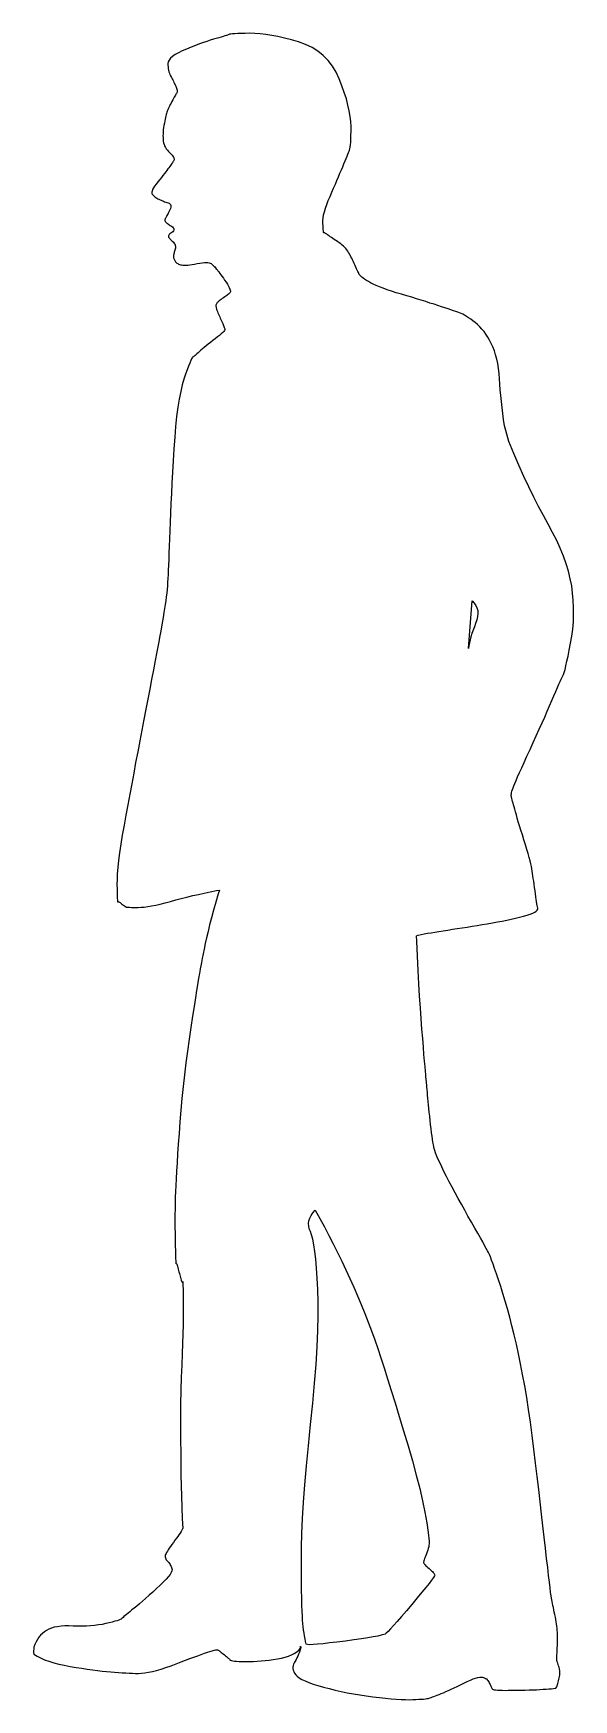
# Model space of a CAD drawing. Extents: x -1641 to 1664, y -769 to 1045.
# Drawn here: x -235 to 341, y -769 to 1008 of the extents above; entities that cross this region are included whole.
import ezdxf

# ---------------------------------------------------------------- set-up
doc = ezdxf.new("R2010")
doc.units = 0
doc.header["$LTSCALE"] = 20
doc.layers.add('_____1', color=7, linetype='CONTINUOUS')

msp = doc.modelspace()

# ---------------------------------------------------------------- linework, layer by layer
at = {"layer": '_____1', "color": 0, "linetype": 'CONTINUOUS', "flags": 128}
for points in [[(338.1, 357.9), (339.4, 365.5), (340.4, 373.1), (341, 380.8), (341.3, 388.4), (341.3, 396), (340.9, 403.7), (340.2, 411.4), (339.2, 419), (337.7, 426.8), (335.8, 434.7), (333.4, 442.7), (330.5, 450.9), (327.1, 459.2), (323.2, 467.6), (318.9, 476.2), (314.1, 484.9), (309, 494), (303.9, 503.6), (298.7, 513.8), (293.5, 524.6), (288.2, 535.9), (283, 547.7), (277.6, 560.2), (272.2, 573.1), (272.2, 573.1), (268.9, 584.9), (267.5, 589.8), (266.6, 596.5), (265.8, 603), (265, 609.5), (264.3, 615.8), (263.7, 622), (263.1, 628.1), (262.6, 634.1), (262.2, 640), (261.8, 645.7), (261.1, 651.1), (260.3, 656.2), (259.3, 661), (258.1, 665.6), (256.8, 669.9), (255.2, 673.9), (253.5, 677.6), (251.7, 681.1), (249.8, 684.4), (247.8, 687.5), (245.7, 690.4), (243.5, 693), (241.2, 695.5), (238.8, 697.8), (236.3, 699.9), (233.9, 701.8), (231.5, 703.5), (229.3, 705.1), (227.1, 706.5), (225, 707.7), (223.1, 708.8), (221.2, 709.6), (219.5, 710.4), (217.7, 711), (215.5, 711.8), (213.1, 712.6), (210.4, 713.6), (207.4, 714.6), (204.1, 715.7), (200.5, 716.9), (196.6, 718.1), (192.5, 719.5), (188.1, 720.8), (183.6, 722.3), (178.8, 723.8), (173.8, 725.3), (168.7, 726.9), (163.3, 728.5), (157.7, 730.1), (152.2, 731.8), (147, 733.4), (142.3, 735), (138, 736.6), (134.1, 738.1), (130.6, 739.6), (127.5, 741), (124.8, 742.4), (122.4, 743.8), (120.3, 745), (118.4, 746.3), (116.7, 747.4), (115.4, 748.5), (114.2, 749.5), (113.4, 750.4), (112.7, 751.3), (112.2, 752.2), (111.7, 753.3), (111.1, 754.5), (110.4, 755.8), (109.7, 757.4), (108.9, 759), (108.2, 760.8), (107.3, 762.8), (106.4, 764.8), (105.6, 766.7), (104.7, 768.5), (103.8, 770.2), (103, 771.8), (102.1, 773.4), (101.3, 774.8), (100.4, 776.2), (99.5, 777.5), (98.4, 778.8), (97.2, 780.1), (95.9, 781.3), (94.5, 782.6), (92.9, 783.9), (91.3, 785.1), (89.5, 786.3), (87.7, 787.5), (86, 788.6), (84.5, 789.7), (83.1, 790.6), (81.8, 791.5), (80.7, 792.3), (79.7, 793), (78.8, 793.6), (78.1, 794.2), (77.4, 794.6), (76.8, 795), (76.3, 795.3), (75.9, 795.5), (75.5, 795.6), (75.3, 795.6), (75.1, 795.5), (74.9, 795.6), (74.7, 796), (74.6, 796.7), (74.4, 797.8), (74.3, 799.3), (74.2, 801), (74, 803.2), (73.9, 805.7), (73.9, 808.4), (74.2, 811.5), (74.7, 814.7), (75.5, 818.2), (76.6, 821.9), (78, 825.9), (79.6, 830.1), (81.5, 834.5), (83.4, 839), (85.3, 843.3), (87.2, 847.5), (88.9, 851.6), (90.5, 855.4), (92.1, 859.2), (93.6, 862.8), (95, 866.2), (96.3, 869.4), (97.5, 872.4), (98.6, 875), (99.6, 877.4), (100.4, 879.4), (101.1, 881.2), (101.8, 882.7), (102.3, 883.9), (102.7, 885.2), (103, 887), (103.3, 889.4), (103.6, 892.3), (103.7, 895.7), (103.8, 899.6), (103.9, 904), (103.9, 908.9), (103.6, 914.3), (103, 919.9), (102, 925.8), (100.6, 932), (98.9, 938.5), (96.7, 945.3), (94.2, 952.4), (91.3, 959.8), (87.9, 967), (84, 973.6), (79.4, 979.5), (74.3, 984.7), (68.6, 989.3), (62.3, 993.3), (55.4, 996.6), (47.9, 999.3), (40.3, 1001.5), (33, 1003.4), (26, 1005), (19.4, 1006.3), (13.1, 1007.3), (7.1, 1008), (1.4, 1008.4), (-4, 1008.5), (-8.9, 1008.4), (-13.2, 1008.3), (-16.9, 1008.2), (-20, 1008), (-22.5, 1007.9), (-24.4, 1007.7), (-25.7, 1007.5), (-26.4, 1007.2), (-27, 1007), (-27.9, 1006.6), (-29.1, 1006.2), (-30.6, 1005.7), (-32.4, 1005.2), (-34.6, 1004.5), (-37, 1003.8), (-39.8, 1003), (-42.9, 1002.1), (-46.2, 1001.1), (-49.8, 999.9), (-53.6, 998.6), (-57.7, 997.1), (-62.1, 995.4), (-66.7, 993.7), (-71.5, 991.7), (-76.2, 989.7), (-80.2, 987.8), (-83.7, 985.8), (-86.5, 983.9), (-88.7, 981.9), (-90.2, 980), (-91.1, 978.1), (-91.5, 976.2), (-91.4, 974.4), (-91.3, 972.6), (-91, 970.9), (-90.7, 969.2), (-90.3, 967.5), (-89.8, 966), (-89.2, 964.4), (-88.5, 963), (-87.7, 961.5), (-87, 960.1), (-86.3, 958.7), (-85.6, 957.4), (-85, 956), (-84.3, 954.7), (-83.7, 953.5), (-83.1, 952.2), (-82.5, 951), (-82.1, 949.9), (-81.8, 948.9), (-81.6, 947.9), (-81.5, 947.1), (-81.5, 946.3), (-81.7, 945.6), (-82, 945), (-82.4, 944.3), (-82.9, 943.5), (-83.4, 942.6), (-84, 941.5), (-84.7, 940.3), (-85.5, 938.9), (-86.3, 937.4), (-87.2, 935.8), (-88.1, 934.1), (-89, 932.5), (-89.8, 930.9), (-90.4, 929.5), (-91.1, 928.1), (-91.6, 926.8), (-92.1, 925.5), (-92.5, 924.4), (-92.9, 923.1), (-93.2, 921.8), (-93.6, 920.3), (-94, 918.6), (-94.4, 916.8), (-94.8, 914.8), (-95.2, 912.6), (-95.6, 910.3), (-96, 908), (-96.3, 905.7), (-96.5, 903.5), (-96.6, 901.4), (-96.7, 899.3), (-96.6, 897.3), (-96.5, 895.4), (-96.3, 893.5), (-96, 891.7), (-95.5, 890), (-94.9, 888.3), (-94.1, 886.7), (-93.1, 885.2), (-92, 883.7), (-90.8, 882.3), (-89.4, 881), (-88.1, 879.7), (-86.9, 878.5), (-86.1, 877.4), (-85.4, 876.4), (-85, 875.4), (-84.8, 874.5), (-84.8, 873.6), (-85.1, 872.9), (-85.5, 872.1), (-86, 871.3), (-86.6, 870.4), (-87.2, 869.5), (-87.9, 868.5), (-88.6, 867.4), (-89.5, 866.3), (-90.4, 865.1), (-91.4, 863.8), (-92.5, 862.3), (-93.7, 860.7), (-95.2, 858.9), (-96.7, 856.9), (-98.4, 854.8), (-100.2, 852.5), (-102.2, 850.1), (-104, 847.7), (-105.6, 845.5), (-106.8, 843.5), (-107.7, 841.8), (-108.3, 840.2), (-108.6, 838.9), (-108.5, 837.8), (-108.1, 836.9), (-107.5, 836.1), (-106.9, 835.4), (-106.1, 834.7), (-105.3, 834), (-104.3, 833.3), (-103.3, 832.7), (-102.2, 832.1), (-101, 831.5), (-99.8, 830.9), (-98.6, 830.4), (-97.3, 829.9), (-96.1, 829.4), (-94.9, 828.9), (-93.7, 828.5), (-92.4, 828), (-91.2, 827.6), (-90.1, 827.2), (-89.3, 826.6), (-88.7, 825.8), (-88.3, 825), (-88.2, 824), (-88.3, 822.9), (-88.7, 821.6), (-89.3, 820.2), (-90, 818.8), (-90.7, 817.5), (-91.3, 816.3), (-91.9, 815.1), (-92.5, 814.1), (-93, 813.2), (-93.4, 812.4), (-93.8, 811.6), (-94.2, 811), (-94.4, 810.3), (-94.6, 809.7), (-94.7, 809.2), (-94.6, 808.7), (-94.5, 808.2), (-94.3, 807.8), (-94, 807.4), (-93.7, 807.1), (-93.1, 806.6), (-92.5, 806.1), (-91.8, 805.5), (-90.9, 804.9), (-89.9, 804.2), (-88.9, 803.5), (-87.6, 802.7), (-86.5, 801.9), (-85.7, 801), (-85.2, 800.2), (-85, 799.4), (-85.1, 798.5), (-85.5, 797.7), (-86.2, 796.9), (-87.2, 796.1), (-88.3, 795.3), (-89.2, 794.5), (-89.9, 793.8), (-90.4, 793.2), (-90.8, 792.6), (-90.9, 792), (-90.9, 791.5), (-90.7, 791.1), (-90.3, 790.7), (-89.9, 790.2), (-89.4, 789.6), (-88.9, 789), (-88.2, 788.3), (-87.5, 787.6), (-86.7, 786.8), (-85.8, 785.9), (-85, 785), (-84.3, 784.1), (-83.8, 783.2), (-83.5, 782.2), (-83.3, 781.2), (-83.3, 780.2), (-83.4, 779.2), (-83.7, 778.2), (-84, 777.1), (-84.3, 776.1), (-84.6, 775.2), (-84.8, 774.3), (-85, 773.4), (-85.2, 772.6), (-85.3, 771.8), (-85.4, 771.1), (-85.4, 770.4), (-85.4, 769.6), (-85.3, 768.9), (-85.1, 768.2), (-84.9, 767.5), (-84.5, 766.8), (-84.2, 766), (-83.7, 765.3), (-83.2, 764.6), (-82.6, 764), (-81.9, 763.4), (-81, 762.9), (-80.1, 762.4), (-79.1, 762), (-78, 761.7), (-76.8, 761.5), (-75.5, 761.3), (-73.9, 761.2), (-72.1, 761.2), (-70.1, 761.3), (-67.9, 761.6), (-65.5, 761.9), (-62.9, 762.3), (-60.1, 762.8), (-57.2, 763.3), (-54.7, 763.7), (-52.4, 763.9), (-50.5, 764), (-48.8, 763.9), (-47.3, 763.7), (-46.2, 763.4), (-45.3, 762.9), (-44.6, 762.3), (-43.8, 761.7), (-43.1, 761), (-42.3, 760.2), (-41.5, 759.3), (-40.6, 758.4), (-39.8, 757.4), (-38.9, 756.4), (-38, 755.2), (-37, 753.9), (-36, 752.4), (-34.8, 750.8), (-33.6, 749.1), (-32.3, 747.2), (-30.9, 745.1), (-29.4, 742.9), (-28, 740.8), (-26.9, 738.9), (-26, 737.2), (-25.3, 735.7), (-24.9, 734.4), (-24.7, 733.4), (-24.8, 732.6), (-25.1, 732), (-25.5, 731.5), (-26.1, 730.9), (-26.8, 730.3), (-27.7, 729.7), (-28.6, 728.9), (-29.7, 728.2), (-30.8, 727.3), (-32.1, 726.5), (-33.4, 725.6), (-34.6, 724.7), (-35.6, 723.9), (-36.6, 723.2), (-37.4, 722.5), (-38.2, 721.8), (-38.8, 721.2), (-39.3, 720.6), (-39.7, 720), (-40, 719.3), (-40.2, 718.5), (-40.2, 717.6), (-40.1, 716.7), (-39.9, 715.6), (-39.6, 714.4), (-39.1, 713.1), (-38.6, 711.7), (-38, 710.4), (-37.5, 709), (-36.9, 707.6), (-36.2, 706.1), (-35.6, 704.7), (-34.9, 703.2), (-34.2, 701.8), (-33.6, 700.3), (-33, 699), (-32.4, 697.8), (-32, 696.7), (-31.6, 695.7), (-31.3, 694.7), (-31, 694), (-30.8, 693.3), (-30.8, 692.5), (-31.2, 691.6), (-31.9, 690.6), (-33, 689.3), (-34.5, 687.9), (-36.3, 686.3), (-38.4, 684.6), (-41, 682.7), (-43.6, 680.7), (-46.1, 678.8), (-48.4, 677), (-50.6, 675.2), (-52.6, 673.5), (-54.5, 672), (-56.2, 670.4), (-57.7, 669), (-59.1, 667.7), (-60.4, 666.5), (-61.5, 665.5), (-62.5, 664.7), (-63.4, 664), (-64.1, 663.4), (-64.7, 663.1), (-65.1, 662.9), (-65.6, 662.4), (-66.3, 661.2), (-67.1, 659.4), (-68.2, 656.8), (-69.4, 653.6), (-70.8, 649.6), (-72.5, 644.9), (-74.3, 639.6), (-76.1, 633.4), (-77.8, 626.4), (-79.4, 618.4), (-80.8, 609.6), (-82.1, 599.8), (-83.2, 589.2), (-84.2, 577.7), (-85.1, 565.2), (-85.8, 552.6), (-86.5, 540.4), (-87.1, 528.8), (-87.7, 517.6), (-88.2, 507), (-88.7, 496.8), (-89.1, 487.1), (-89.4, 477.9), (-89.7, 469.3), (-90, 461.4), (-90.3, 454), (-90.5, 447.3), (-90.8, 441.3), (-91, 435.8), (-91.2, 431.1), (-91.5, 426.9), (-91.7, 423.1), (-92, 419.2), (-92.3, 415.3), (-92.7, 411.3), (-93.2, 407.3), (-93.7, 403.3), (-94.3, 399.3), (-94.9, 395.1), (-95.6, 390.7), (-96.5, 385.5), (-97.6, 379.6), (-98.7, 373), (-100.1, 365.7), (-101.6, 357.6), (-103.2, 348.9), (-105, 339.4), (-106.9, 329.5), (-108.8, 319.4), (-110.8, 309), (-112.8, 298.4), (-114.9, 287.6), (-117, 276.5), (-119.2, 265.2), (-121.4, 253.7), (-123.6, 242.1), (-125.8, 230.6), (-127.9, 219.3), (-130, 208), (-132.1, 196.8), (-134.2, 185.7), (-136.2, 174.7), (-138.2, 163.8), (-140.1, 153.3), (-141.7, 143.6), (-143, 134.5), (-144.1, 126.3), (-144.9, 118.7), (-145.4, 111.9), (-145.7, 105.9), (-145.8, 100.6), (-145.7, 95.9), (-145.6, 92), (-145.5, 88.7), (-145.4, 86), (-145.3, 84), (-145.2, 82.7), (-145, 82), (-144.9, 81.9), (-144.7, 82.2), (-144.5, 82.3), (-144.1, 82.2), (-143.6, 82.1), (-143, 81.8), (-142.4, 81.3), (-141.6, 80.8), (-140.8, 80.1), (-139.9, 79.4), (-139.1, 78.7), (-138.4, 78.2), (-137.7, 77.7), (-137.2, 77.3), (-136.7, 77), (-136.3, 76.8), (-135.9, 76.6), (-135.5, 76.5), (-134.7, 76.4), (-133.6, 76.3), (-132.2, 76.3), (-130.4, 76.2), (-128.3, 76.2), (-125.9, 76.2), (-123.2, 76.2), (-120.1, 76.3), (-116.7, 76.5), (-112.9, 77), (-108.8, 77.7), (-104.3, 78.6), (-99.5, 79.7), (-94.3, 81), (-88.7, 82.5), (-83, 84.1), (-77.1, 85.7), (-71.1, 87.2), (-65, 88.7), (-58.9, 90.1), (-52.6, 91.5), (-46.2, 92.9), (-39.7, 94.3), (-39.7, 94.3), (-36.5, 94.6), (-37.7, 90.5), (-40.3, 81.6), (-42.7, 73.1), (-44.9, 65.1), (-46.9, 57.6), (-48.6, 50.4), (-50.2, 43.8), (-51.6, 37.6), (-52.8, 31.8), (-53.8, 26.5), (-54.7, 21.8), (-55.6, 17.5), (-56.3, 13.8), (-56.9, 10.6), (-57.4, 7.9), (-57.8, 5.8), (-58.1, 4.1), (-58.5, 2), (-59, -1.5), (-59.8, -6.4), (-60.8, -12.6), (-62, -20.3), (-63.5, -29.5), (-65.1, -40), (-66.9, -51.9), (-68.8, -64.5), (-70.6, -77.1), (-72.3, -89.7), (-73.8, -102.3), (-75.2, -114.9), (-76.4, -127.5), (-77.6, -140.1), (-78.6, -152.7), (-79.5, -164.9), (-80.3, -176.2), (-81.1, -186.7), (-81.7, -196.4), (-82.2, -205.3), (-82.7, -213.4), (-83.1, -220.6), (-83.4, -227), (-83.6, -233), (-83.7, -239.2), (-83.8, -245.5), (-83.9, -251.8), (-83.9, -258.3), (-83.9, -264.9), (-83.8, -271.5), (-83.7, -278.3), (-83.6, -284.7), (-83.4, -290.2), (-83.3, -294.7), (-83.2, -298.3), (-83.1, -301), (-83, -302.8), (-82.9, -303.7), (-82.9, -303.6), (-82.8, -303.2), (-82.7, -303.1), (-82.5, -303.2), (-82.3, -303.7), (-82, -304.3), (-81.7, -305.3), (-81.3, -306.5), (-80.9, -308), (-80.4, -309.6), (-80, -311.1), (-79.6, -312.7), (-79.1, -314.2), (-78.7, -315.7), (-78.3, -317.2), (-77.9, -318.7), (-77.5, -320.1), (-77.1, -321.4), (-76.8, -322.4), (-76.5, -323.2), (-76.2, -323.7), (-76, -324), (-75.8, -323.9), (-75.7, -323.7), (-75.6, -323.1), (-75.6, -322.9), (-75.5, -323.5), (-75.5, -325.1), (-75.4, -327.5), (-75.3, -330.8), (-75.3, -335), (-75.2, -340.1), (-75.1, -346.1), (-75.1, -352.9), (-75.2, -360.6), (-75.3, -369.2), (-75.5, -378.6), (-75.8, -388.9), (-76.2, -400), (-76.6, -412), (-77.1, -424.8), (-77.6, -438.8), (-77.9, -454.2), (-78.1, -470.9), (-78, -489.1), (-77.8, -508.6), (-77.5, -529.5), (-77, -551.8), (-76.3, -575.5), (-76.3, -575.5), (-75.4, -586.2), (-75.7, -586.8), (-76.5, -588.1), (-77.4, -589.6), (-78.5, -591.2), (-79.6, -592.9), (-80.9, -594.7), (-82.3, -596.7), (-83.9, -598.9), (-85.5, -601.1), (-87.2, -603.4), (-88.6, -605.4), (-89.9, -607.3), (-91, -609), (-92, -610.5), (-92.8, -611.8), (-93.4, -613), (-93.9, -614), (-94.2, -614.9), (-94.3, -615.8), (-94.3, -616.7), (-94.1, -617.6), (-93.7, -618.6), (-93.1, -619.6), (-92.4, -620.5), (-91.5, -621.5), (-90.6, -622.6), (-89.8, -623.6), (-89.1, -624.7), (-88.5, -625.7), (-88, -626.8), (-87.5, -628), (-87.2, -629.1), (-87, -630.2), (-87.2, -631.6), (-87.8, -633.2), (-89.1, -635.2), (-90.9, -637.6), (-93.2, -640.3), (-96.1, -643.3), (-99.5, -646.6), (-103.5, -650.3), (-107.6, -654.1), (-111.5, -657.5), (-115.2, -660.8), (-118.6, -663.8), (-121.8, -666.5), (-124.7, -669), (-127.3, -671.2), (-129.8, -673.2), (-132, -675), (-133.9, -676.6), (-135.6, -678), (-137.1, -679.2), (-138.3, -680.3), (-139.3, -681.2), (-140.1, -681.9), (-140.6, -682.4), (-141.3, -682.9), (-142.3, -683.4), (-143.8, -684), (-145.7, -684.7), (-148, -685.3), (-150.8, -686.1), (-154, -686.9), (-157.6, -687.7), (-161.5, -688.6), (-165.5, -689.2), (-169.6, -689.8), (-173.9, -690.1), (-178.3, -690.4), (-182.8, -690.5), (-187.5, -690.5), (-192.3, -690.3), (-197, -690.2), (-201.4, -690.2), (-205.4, -690.5), (-209.2, -691), (-212.6, -691.7), (-215.7, -692.6), (-218.5, -693.7), (-220.9, -695), (-223.2, -696.5), (-225.2, -698.2), (-227.2, -700.2), (-228.9, -702.3), (-230.6, -704.7), (-232, -707.2), (-233.3, -710), (-234.5, -713), (-234.5, -713), (-234.9, -718.5), (-234.4, -720.4), (-231, -722.4), (-227.2, -724.4), (-222.9, -726.2), (-218.3, -727.9), (-213.2, -729.4), (-207.8, -730.9), (-201.9, -732.2), (-195.6, -733.4), (-189.3, -734.5), (-183.2, -735.4), (-177.4, -736.3), (-171.8, -737.1), (-166.6, -737.8), (-161.6, -738.4), (-156.8, -738.9), (-152.4, -739.3), (-148.2, -739.6), (-144.1, -739.9), (-140.2, -740.1), (-136.4, -740.3), (-132.8, -740.5), (-129.3, -740.7), (-126, -740.8), (-122.8, -740.8), (-119.6, -740.7), (-116, -740.4), (-112.2, -739.7), (-108, -738.8), (-103.5, -737.7), (-98.6, -736.2), (-93.5, -734.5), (-88, -732.6), (-82.6, -730.5), (-77.4, -728.6), (-72.5, -726.7), (-67.9, -725), (-63.6, -723.5), (-59.6, -722), (-55.9, -720.6), (-52.4, -719.4), (-49.3, -718.3), (-46.6, -717.4), (-44.2, -716.7), (-42.2, -716.1), (-40.6, -715.8), (-39.3, -715.6), (-38.4, -715.7), (-37.8, -715.9), (-37.4, -716.2), (-36.8, -716.6), (-36.2, -717.1), (-35.4, -717.7), (-34.5, -718.4), (-33.5, -719.2), (-32.4, -720.1), (-31.2, -721.1), (-30, -722.1), (-28.9, -722.9), (-27.9, -723.8), (-27.1, -724.5), (-26.4, -725.1), (-25.9, -725.7), (-25.4, -726.2), (-25.1, -726.6), (-24.7, -726.9), (-23.7, -727.2), (-22.3, -727.5), (-20.5, -727.7), (-18.1, -727.9), (-15.3, -728), (-12.1, -728.1), (-8.3, -728.1), (-4.3, -728.1), (-0.3, -728), (3.8, -727.8), (8, -727.5), (12.3, -727.1), (16.6, -726.6), (20.9, -726), (25.4, -725.4), (29.7, -724.6), (33.6, -723.6), (37.2, -722.4), (40.5, -721.1), (43.4, -719.5), (46, -717.8), (48.2, -715.9), (50.1, -713.8), (50.1, -713.8), (50.1, -711.7), (50.4, -713.3), (49.6, -715.8), (48.8, -718.1), (48, -720.3), (47.1, -722.4), (46.2, -724.3), (45.3, -726.1), (44.4, -727.9), (43.4, -729.4), (42.6, -731), (42, -732.5), (41.8, -734.1), (41.8, -735.7), (42.1, -737.3), (42.8, -738.9), (43.7, -740.5), (44.9, -742.2), (46.5, -743.8), (48.7, -745.5), (51.5, -747.2), (54.9, -748.8), (58.9, -750.5), (63.5, -752.2), (68.6, -753.8), (74.4, -755.5), (80.5, -757.1), (86.8, -758.6), (93.2, -760), (99.7, -761.4), (106.4, -762.6), (113.2, -763.7), (120.1, -764.8), (127.2, -765.7), (134.2, -766.5), (140.6, -767.2), (146.6, -767.8), (152.2, -768.3), (157.3, -768.6), (161.9, -768.8), (166.1, -768.9), (169.8, -768.8), (173.1, -768.7), (176.1, -768.5), (178.8, -768.4), (181.1, -768.2), (183.2, -768), (184.9, -767.7), (186.3, -767.5), (187.3, -767.2), (188.3, -766.9), (189.4, -766.5), (190.8, -766), (192.3, -765.4), (194, -764.8), (195.8, -764.1), (197.9, -763.3), (200.1, -762.4), (202.5, -761.4), (205.1, -760.3), (207.8, -759.1), (210.7, -757.8), (213.9, -756.3), (217.2, -754.8), (220.7, -753.1), (224.3, -751.2), (227.9, -749.5), (231.2, -748), (234.1, -746.8), (236.8, -745.9), (239.1, -745.3), (241.1, -744.9), (242.7, -744.7), (244.1, -744.9), (245.2, -745.2), (246.3, -745.6), (247.3, -746.2), (248.2, -746.8), (249.1, -747.6), (249.8, -748.5), (250.5, -749.4), (251.1, -750.5), (251.6, -751.6), (252.1, -752.6), (252.6, -753.5), (253, -754.4), (253.3, -755.1), (253.7, -755.8), (253.9, -756.5), (254.2, -757), (254.6, -757.5), (255.4, -757.9), (256.6, -758.2), (258.1, -758.5), (260.1, -758.7), (262.4, -758.9), (265.1, -758.9), (268.2, -759), (271.5, -758.9), (275, -758.9), (278.5, -758.8), (282.1, -758.8), (285.9, -758.7), (289.7, -758.6), (293.7, -758.5), (297.7, -758.3), (301.7, -758.2), (305.4, -758), (308.8, -757.8), (312, -757.6), (314.9, -757.4), (317.6, -757.2), (319.9, -756.9), (322.1, -756.7), (322.1, -756.7), (322.4, -756.5), (323.5, -755.1), (324.5, -751.7), (325.3, -748.6), (326, -745.6), (326.4, -742.9), (326.5, -740.5), (326.5, -738.2), (326.3, -736.2), (325.9, -734.3), (325.3, -732.7), (324.9, -731.3), (324.5, -730.1), (324.2, -729.1), (323.9, -728.4), (323.7, -727.8), (323.5, -727.4), (323.4, -727.2), (323.4, -727), (323.4, -726.4), (323.4, -725.6), (323.4, -724.4), (323.5, -722.8), (323.5, -721), (323.7, -718.8), (323.8, -716.3), (323.9, -713.7), (324, -711.2), (324.1, -708.7), (324.1, -706.2), (324.2, -703.9), (324.1, -701.6), (324.1, -699.3), (324, -697.2), (323.8, -695), (323.6, -692.7), (323.4, -690.5), (323.1, -688.1), (322.7, -685.7), (322.3, -683.2), (321.8, -680.7), (321.2, -678.1), (320.7, -675.5), (320.1, -673), (319.7, -670.7), (319.2, -668.4), (318.8, -666.3), (318.3, -664.3), (318, -662.3), (317.6, -660.5), (317.3, -658.1), (316.7, -654.5), (316.1, -649.7), (315.4, -643.7), (314.5, -636.4), (313.6, -628), (312.5, -618.3), (311.3, -607.4), (310, -595.7), (308.6, -583.6), (307.1, -571), (305.6, -558), (304.1, -544.6), (302.4, -530.7), (300.7, -516.5), (298.9, -501.8), (297.1, -487.1), (295.2, -473), (293.2, -459.5), (291.2, -446.5), (289.1, -434), (286.9, -422.1), (284.7, -410.8), (282.5, -400), (280.2, -389.6), (277.8, -379.7), (275.5, -370.1), (273.1, -360.9), (270.7, -352.1), (268.3, -343.7), (265.9, -335.7), (263.5, -328.1), (261.1, -321), (259, -314.6), (257, -309), (255.3, -304.2), (253.8, -300), (252.5, -296.6), (251.4, -293.9), (250.5, -292), (249.5, -290.1), (248.1, -287.6), (246.4, -284.5), (244.3, -280.7), (241.9, -276.4), (239.1, -271.4), (235.9, -265.8), (232.3, -259.6), (228.6, -253.1), (225.1, -246.7), (221.6, -240.5), (218.2, -234.3), (215, -228.3), (211.8, -222.3), (208.7, -216.5), (205.8, -210.8), (203, -205.4), (200.6, -200.4), (198.5, -196), (196.6, -192), (195.1, -188.5), (194, -185.6), (193.1, -183.1), (192.5, -181.1), (192.1, -179.2), (191.7, -176.9), (191.3, -174.2), (190.8, -171.2), (190.3, -167.8), (189.8, -164.1), (189.3, -160), (188.8, -155.5), (188.3, -151), (187.8, -146.6), (187.3, -142.4), (186.9, -138.4), (186.5, -134.5), (186.1, -130.9), (185.8, -127.4), (185.5, -124), (185.3, -120.9), (185, -118.1), (184.8, -115.5), (184.6, -113.2), (184.4, -111.2), (184.2, -109.4), (184.1, -107.9), (184, -106.6), (183.8, -105), (183.6, -102.2), (183.3, -98.5), (182.8, -93.6), (182.3, -87.8), (181.7, -80.8), (181, -72.8), (180.3, -63.7), (179.4, -53.7), (178.6, -42.8), (177.8, -31.1), (177, -18.6), (176.3, -5.2), (175.5, 9), (174.8, 24.1), (174, 40), (174, 40), (173.6, 46), (175.6, 46.7), (178.6, 47.3), (181.8, 47.9), (185.4, 48.6), (189.2, 49.2), (193.2, 49.9), (197.6, 50.6), (202.2, 51.3), (207.1, 52), (212.1, 52.8), (217.2, 53.6), (222.4, 54.4), (227.6, 55.2), (232.9, 56), (238.3, 56.9), (243.7, 57.8), (249.2, 58.7), (254.7, 59.7), (260, 60.7), (265, 61.6), (270, 62.6), (274.7, 63.7), (279.2, 64.7), (283.6, 65.8), (287.8, 66.8), (291.6, 67.9), (294.9, 69), (297.6, 70.1), (299.8, 71.2), (301.5, 72.2), (302.5, 73.3), (303.1, 74.4), (303.1, 75.5), (302.8, 76.7), (302.5, 78.2), (302.1, 80.1), (301.8, 82.3), (301.4, 84.7), (301, 87.5), (300.5, 90.6), (300.1, 94), (299.6, 97.5), (299.2, 100.8), (298.7, 104), (298.3, 107), (297.9, 109.8), (297.4, 112.4), (297.1, 114.9), (296.7, 117.3), (296.2, 119.7), (295.6, 122.6), (294.8, 125.9), (293.8, 129.5), (292.7, 133.6), (291.3, 138.1), (289.9, 143), (288.2, 148.4), (286.6, 153.7), (285, 158.7), (283.6, 163.3), (282.3, 167.5), (281.2, 171.4), (280.2, 174.9), (279.3, 178), (278.5, 180.8), (277.9, 183.3), (277.3, 185.5), (276.7, 187.5), (276.2, 189.3), (275.8, 190.9), (275.5, 192.2), (275.2, 193.3), (274.9, 194.2), (274.8, 195.1), (274.8, 196.1), (274.9, 197.3), (275.1, 198.7), (275.5, 200.2), (276, 201.9), (276.7, 203.8), (277.5, 205.9), (278.5, 208.3), (279.9, 211.5), (281.5, 215.3), (283.5, 219.9), (285.9, 225.1), (288.5, 230.9), (291.5, 237.5), (294.8, 244.7), (298.3, 252.2), (301.5, 259.3), (304.6, 266.2), (307.6, 272.9), (310.4, 279.2), (313.1, 285.3), (315.7, 291.2), (318, 296.8), (320.3, 301.9), (322.2, 306.5), (324, 310.6), (325.6, 314.2), (327, 317.2), (328.1, 319.7), (329.1, 321.6), (329.8, 323), (330.5, 324.5), (331.2, 326.8), (332.1, 330), (333.1, 333.9), (334.2, 338.7), (335.4, 344.3), (336.7, 350.7), (338.1, 357.9), (338.1, 357.9)], [(236.8, 379.1), (235.4, 375.4), (234, 371.7), (232.8, 368.2), (231.8, 364.8), (230.9, 361.5), (230.1, 358.4), (229.5, 355.3), (229, 352.4), (229, 352.4), (232.9, 403), (235.2, 400.8), (237, 398.3), (238.2, 395.6), (239, 392.8), (239.2, 389.7), (238.9, 386.4), (238.1, 382.8), (236.8, 379.1), (236.8, 379.1)], [(132.3, -394.3), (135.6, -404.1), (139.1, -414.8), (142.8, -426.5), (146.7, -439), (150.9, -452.4), (155.3, -466.7), (159.9, -482), (164.7, -498.1), (169.3, -514.2), (173.5, -529.3), (177.1, -543.5), (180.1, -556.7), (182.7, -568.9), (184.7, -580.2), (186.2, -590.5), (187.2, -599.9), (187.2, -599.9), (187.3, -601.2), (187.2, -602.6), (187, -604.2), (186.7, -605.8), (186.3, -607.5), (185.8, -609.3), (185.1, -611.2), (184.3, -613.2), (183.6, -615.1), (182.9, -616.8), (182.4, -618.3), (181.9, -619.6), (181.6, -620.7), (181.4, -621.6), (181.3, -622.3), (181.3, -622.8), (181.5, -623.2), (181.8, -623.8), (182.3, -624.4), (182.9, -625.2), (183.8, -626), (184.8, -626.9), (185.9, -628), (187.3, -629.1), (188.6, -630.3), (189.8, -631.3), (190.8, -632.3), (191.6, -633.2), (192.2, -634), (192.7, -634.7), (193, -635.4), (193.1, -635.9), (192.8, -636.8), (191.7, -638.6), (189.8, -641.3), (187.1, -644.8), (183.7, -649.1), (179.5, -654.3), (174.5, -660.3), (168.7, -667.2), (162.9, -674.1), (157.7, -680.2), (153.2, -685.4), (149.3, -689.8), (146, -693.3), (143.4, -696), (141.5, -697.9), (140.2, -698.9), (138.7, -699.5), (136.1, -700.2), (132.4, -701), (127.6, -701.9), (121.8, -702.9), (114.9, -703.9), (106.9, -705.1), (97.9, -706.3), (88.8, -707.5), (80.9, -708.4), (74, -709.2), (68.2, -709.7), (63.5, -710), (59.9, -710.2), (57.3, -710.1), (55.9, -709.8), (55.9, -709.8), (55.3, -706.9), (54.8, -704), (54.2, -700.9), (53.8, -697.8), (53.3, -694.5), (52.9, -691.2), (52.6, -687.7), (52.3, -684.1), (52, -679.9), (51.7, -674.6), (51.5, -668.2), (51.3, -660.7), (51.2, -652), (51, -642.2), (50.9, -631.4), (50.9, -619.4), (51, -606.1), (51.4, -591.5), (52.2, -575.6), (53.3, -558.3), (54.7, -539.6), (56.4, -519.6), (58.4, -498.2), (60.8, -475.4), (63.2, -452.6), (65.1, -431.2), (66.7, -411.2), (67.8, -392.5), (68.6, -375.2), (69, -359.2), (68.9, -344.6), (68.5, -331.3), (67.9, -319.4), (67.1, -308.6), (66.2, -299.1), (65.3, -290.7), (64.2, -283.6), (63.1, -277.8), (61.8, -273.1), (60.5, -269.6), (59.4, -266.8), (58.8, -264), (58.6, -261.1), (59, -258.3), (59.9, -255.4), (61.3, -252.5), (63.2, -249.7), (65.6, -246.8), (65.6, -246.8), (70.6, -255.7), (75.5, -264.7), (80.3, -273.8), (85, -282.8), (89.6, -292), (94.1, -301.1), (98.5, -310.4), (102.7, -319.6), (106.9, -328.9), (110.9, -338.2), (114.8, -347.5), (118.6, -356.9), (122.2, -366.2), (125.7, -375.5), (129.1, -384.9), (132.3, -394.3), (132.3, -394.3)]]:
    msp.add_lwpolyline(points, close=True, dxfattribs=at)

doc.saveas('drawing.dxf')
